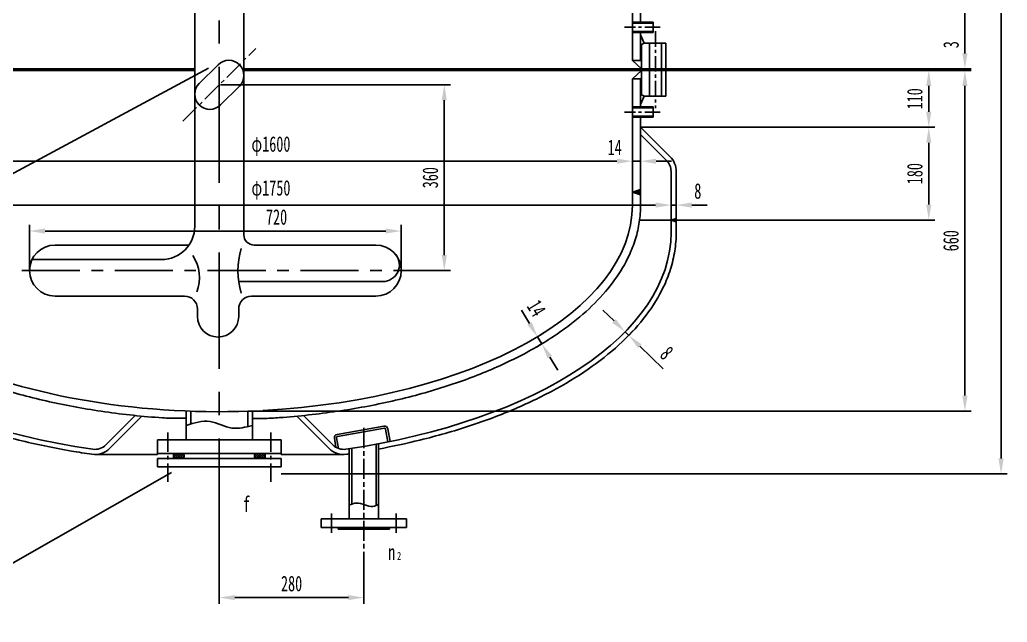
# Model space of a CAD drawing. Extents: x 0 to 5940, y 0 to 8400.
# Drawn here: x 1298 to 3211, y 3496 to 4664 of the extents above; entities that cross this region are included whole.
import ezdxf

# ---------------------------------------------------------------- set-up
doc = ezdxf.new("R2010")
doc.units = 0
doc.header["$LTSCALE"] = 1.5
doc.linetypes.add('CENTERX2', pattern=[4, 2.5, -0.5, 0.5, -0.5])
for name, color, linetype in [('中心线', 2, 'CENTERX2'), ('剖面线', 4, 'Continuous'), ('尺寸线', 2, 'Continuous'), ('粗实线', 1, 'Continuous'), ('细实线', 7, 'Continuous')]:
    doc.layers.add(name, color=color, linetype=linetype)
doc.styles.add('仿宋67', font='SIMFANG.TTF', dxfattribs={"width": 0.67})
doc.dimstyles.new('线性10', dxfattribs={"dimscale": 10, "dimtxt": 3, "dimasz": 3, "dimexe": 1.2, "dimexo": 0, "dimgap": 1.2, "dimtad": 1, "dimdec": 1, "dimdsep": 46, "dimtxsty": '仿宋67', "dimcen": 0, "dimadec": 1, "dimazin": 2, "dimtfac": 1.6, "dimtdec": 1, "dimtmove": 0, "dimatfit": 3, "dimfxl": 1, "dimtolj": 1, "dimtzin": 0, "dimarcsym": 0})

# ---------------------------------------------------------------- blocks, each defined once
blk = doc.blocks.new('*D12')
at = {"layer": 'Defpoints', "color": 0}
for p in [(2549.9, 5718.5), (2505.4, 4568.5), (3129.1, 4568.5)]:
    blk.add_point(p, dxfattribs=at)
at = {"layer": '尺寸线', "color": 0, "lineweight": -2}
for p, q in [((2549.9, 5718.5), (3141.1, 5718.5)), ((3129.1, 5688.5), (3129.1, 4598.5)), ((2505.4, 4568.5), (3141.1, 4568.5))]:
    blk.add_line(p, q, dxfattribs=at)
at = {"layer": '尺寸线', "color": 0}
for points in [[(3124.1, 5688.5), (3134.1, 5688.5), (3129.1, 5718.5)], [(3124.1, 4598.5), (3134.1, 4598.5), (3129.1, 4568.5)]]:
    blk.add_solid(points, dxfattribs=at)
at = {"layer": '尺寸线', "color": 0, "insert": (3102.1, 5143.5), "char_height": 30, "attachment_point": 5, "rotation": 90, "style": '仿宋67'}
blk.add_mtext('\\A1;1150', dxfattribs=at)
blk = doc.blocks.new('*D13')
at = {"layer": 'Defpoints', "color": 0}
for p in [(1788.5, 7758.8), (1804.9, 3783.5), (3199.1, 3783.5)]:
    blk.add_point(p, dxfattribs=at)
at = {"layer": '尺寸线', "color": 0, "lineweight": -2}
for p, q in [((1788.5, 7758.8), (3211.1, 7758.8)), ((3199.1, 7728.8), (3199.1, 3813.5)), ((1804.9, 3783.5), (3211.1, 3783.5))]:
    blk.add_line(p, q, dxfattribs=at)
at = {"layer": '尺寸线', "color": 0}
for points in [[(3194.1, 7728.8), (3204.1, 7728.8), (3199.1, 7758.8)], [(3194.1, 3813.5), (3204.1, 3813.5), (3199.1, 3783.5)]]:
    blk.add_solid(points, dxfattribs=at)
at = {"layer": '尺寸线', "color": 0, "insert": (3172.1, 5771.1), "char_height": 30, "attachment_point": 5, "rotation": 90, "style": '仿宋67'}
blk.add_mtext('\\A1;～3980', dxfattribs=at)
blk = doc.blocks.new('*D19')
at = {"layer": 'Defpoints', "color": 0}
for p in [(2301.2, 4049.4), (2301.2, 4049.4), (2309.5, 4035.7)]:
    blk.add_point(p, dxfattribs=at)
at = {"layer": '尺寸线', "color": 0, "lineweight": -2}
for p, q in [((2285.7, 4075.1), (2270.2, 4100.8)), ((2301.2, 4049.4), (2311.5, 4055.6)), ((2309.5, 4035.7), (2301.2, 4049.4)), ((2309.5, 4035.7), (2299.2, 4029.5)), ((2325, 4010.1), (2340.5, 3984.4))]:
    blk.add_line(p, q, dxfattribs=at)
at = {"layer": '尺寸线', "color": 0}
for points in [[(2290, 4077.7), (2281.4, 4072.5), (2301.2, 4049.4)], [(2329.3, 4012.6), (2320.7, 4007.5), (2309.5, 4035.7)]]:
    blk.add_solid(points, dxfattribs=at)
at = {"layer": '尺寸线', "color": 0, "insert": (2299.3, 4104.7), "char_height": 30, "attachment_point": 5, "rotation": 301.1364, "style": '仿宋67'}
blk.add_mtext('\\A1;14', dxfattribs=at)
blk = doc.blocks.new('*D22')
at = {"layer": 'Defpoints', "color": 0}
for p in [(2549.9, 4565.5), (1739.9, 3905.5), (3129.1, 3905.5)]:
    blk.add_point(p, dxfattribs=at)
at = {"layer": '尺寸线', "color": 0, "lineweight": -2}
for p, q in [((2549.9, 4565.5), (3141.1, 4565.5)), ((3129.1, 4535.5), (3129.1, 3935.5)), ((1739.9, 3905.5), (3141.1, 3905.5))]:
    blk.add_line(p, q, dxfattribs=at)
at = {"layer": '尺寸线', "color": 0}
for points in [[(3124.1, 4535.5), (3134.1, 4535.5), (3129.1, 4565.5)], [(3124.1, 3935.5), (3134.1, 3935.5), (3129.1, 3905.5)]]:
    blk.add_solid(points, dxfattribs=at)
at = {"layer": '尺寸线', "color": 0, "insert": (3102.1, 4235.5), "char_height": 30, "attachment_point": 5, "rotation": 90, "style": '仿宋67'}
blk.add_mtext('\\A1;660', dxfattribs=at)
blk = doc.blocks.new('*D25')
at = {"layer": 'Defpoints', "color": 0}
for p in [(2549.9, 4565.5), (2500.9, 4455.5), (3059.1, 4455.5)]:
    blk.add_point(p, dxfattribs=at)
at = {"layer": '尺寸线', "color": 0, "lineweight": -2}
for p, q in [((2549.9, 4565.5), (3071.1, 4565.5)), ((3059.1, 4535.5), (3059.1, 4485.5)), ((2500.9, 4455.5), (3071.1, 4455.5))]:
    blk.add_line(p, q, dxfattribs=at)
at = {"layer": '尺寸线', "color": 0}
for points in [[(3054.1, 4535.5), (3064.1, 4535.5), (3059.1, 4565.5)], [(3054.1, 4485.5), (3064.1, 4485.5), (3059.1, 4455.5)]]:
    blk.add_solid(points, dxfattribs=at)
at = {"layer": '尺寸线', "color": 0, "insert": (3032.1, 4510.5), "char_height": 30, "attachment_point": 5, "rotation": 90, "style": '仿宋67'}
blk.add_mtext('\\A1;110', dxfattribs=at)
blk = doc.blocks.new('*D26')
at = {"layer": 'Defpoints', "color": 0}
for p in [(2500.9, 4455.5), (2559.9, 4275.4), (3059.1, 4275.4)]:
    blk.add_point(p, dxfattribs=at)
at = {"layer": '尺寸线', "color": 0, "lineweight": -2}
for p, q in [((2500.9, 4455.5), (3071.1, 4455.5)), ((3059.1, 4425.5), (3059.1, 4305.4)), ((2559.9, 4275.4), (3071.1, 4275.4))]:
    blk.add_line(p, q, dxfattribs=at)
at = {"layer": '尺寸线', "color": 0}
for points in [[(3054.1, 4425.5), (3064.1, 4425.5), (3059.1, 4455.5)], [(3054.1, 4305.4), (3064.1, 4305.4), (3059.1, 4275.4)]]:
    blk.add_solid(points, dxfattribs=at)
at = {"layer": '尺寸线', "color": 0, "insert": (3032.1, 4365.5), "char_height": 30, "attachment_point": 5, "rotation": 90, "style": '仿宋67'}
blk.add_mtext('\\A1;180', dxfattribs=at)
blk = doc.blocks.new('*D27')
at = {"layer": 'Defpoints', "color": 0}
for p in [(2470.8, 4059.1), (2478, 4052.1), (2478, 4052.1)]:
    blk.add_point(p, dxfattribs=at)
at = {"layer": '尺寸线', "color": 0, "lineweight": -2}
for p, q in [((2449.4, 4080.1), (2428, 4101.1)), ((2470.8, 4059.1), (2479.2, 4067.7)), ((2470.8, 4059.1), (2478, 4052.1)), ((2478, 4052.1), (2486.4, 4060.7)), ((2499.4, 4031.1), (2544.4, 3987.1))]:
    blk.add_line(p, q, dxfattribs=at)
at = {"layer": '尺寸线', "color": 0}
for points in [[(2452.9, 4083.7), (2445.9, 4076.5), (2470.8, 4059.1)], [(2502.9, 4034.7), (2495.9, 4027.5), (2478, 4052.1)]]:
    blk.add_solid(points, dxfattribs=at)
at = {"layer": '尺寸线', "color": 0, "insert": (2551.5, 4017.9), "char_height": 30, "attachment_point": 5, "rotation": 315.6105, "style": '仿宋67'}
blk.add_mtext('\\A1;8', dxfattribs=at)
blk = doc.blocks.new('*D29')
at = {"layer": 'Defpoints', "color": 0}
for p in [(884.9, 4432.2), (2484.9, 4427.7), (2484.9, 4389.6)]:
    blk.add_point(p, dxfattribs=at)
at = {"layer": '尺寸线', "color": 0, "lineweight": -2}
for p, q in [((884.9, 4432.2), (884.9, 4377.6)), ((2484.9, 4427.7), (2484.9, 4377.6)), ((914.9, 4389.6), (2454.9, 4389.6))]:
    blk.add_line(p, q, dxfattribs=at)
at = {"layer": '尺寸线', "color": 0}
for points in [[(914.9, 4394.6), (914.9, 4384.6), (884.9, 4389.6)], [(2454.9, 4394.6), (2454.9, 4384.6), (2484.9, 4389.6)]]:
    blk.add_solid(points, dxfattribs=at)
at = {"layer": '尺寸线', "color": 0, "insert": (1784.9, 4418.9), "char_height": 30, "attachment_point": 5, "style": '仿宋67'}
blk.add_mtext('\\A1;φ1600', dxfattribs=at)
blk = doc.blocks.new('*D30')
at = {"layer": 'Defpoints', "color": 0}
for p in [(2484.9, 4427.7), (2500.9, 4427.7), (2500.9, 4389.6)]:
    blk.add_point(p, dxfattribs=at)
at = {"layer": '尺寸线', "color": 0, "lineweight": -2}
for p, q in [((2484.9, 4427.7), (2484.9, 4377.6)), ((2500.9, 4427.7), (2500.9, 4377.6)), ((2454.9, 4389.6), (2424.9, 4389.6)), ((2484.9, 4389.6), (2500.9, 4389.6)), ((2530.9, 4389.6), (2560.9, 4389.6))]:
    blk.add_line(p, q, dxfattribs=at)
at = {"layer": '尺寸线', "color": 0}
for points in [[(2454.9, 4394.6), (2454.9, 4384.6), (2484.9, 4389.6)], [(2530.9, 4394.6), (2530.9, 4384.6), (2500.9, 4389.6)]]:
    blk.add_solid(points, dxfattribs=at)
at = {"layer": '尺寸线', "color": 0, "insert": (2450.7, 4416.4), "char_height": 30, "attachment_point": 5, "style": '仿宋67'}
blk.add_mtext('\\A1;14', dxfattribs=at)
blk = doc.blocks.new('*D31')
at = {"layer": 'Defpoints', "color": 0}
for p in [(809.9, 4366.3), (2559.9, 4366.3), (2559.9, 4304.6)]:
    blk.add_point(p, dxfattribs=at)
at = {"layer": '尺寸线', "color": 0, "lineweight": -2}
for p, q in [((809.9, 4366.3), (809.9, 4292.6)), ((2559.9, 4366.3), (2559.9, 4292.6)), ((839.9, 4304.6), (2529.9, 4304.6))]:
    blk.add_line(p, q, dxfattribs=at)
at = {"layer": '尺寸线', "color": 0}
for points in [[(839.9, 4309.6), (839.9, 4299.6), (809.9, 4304.6)], [(2529.9, 4309.6), (2529.9, 4299.6), (2559.9, 4304.6)]]:
    blk.add_solid(points, dxfattribs=at)
at = {"layer": '尺寸线', "color": 0, "insert": (1784.9, 4333.9), "char_height": 30, "attachment_point": 5, "style": '仿宋67'}
blk.add_mtext('\\A1;φ1750', dxfattribs=at)
blk = doc.blocks.new('*D32')
at = {"layer": 'Defpoints', "color": 0}
for p in [(2559.9, 4366.3), (2569.9, 4366.3), (2569.9, 4304.6)]:
    blk.add_point(p, dxfattribs=at)
at = {"layer": '尺寸线', "color": 0, "lineweight": -2}
for p, q in [((2559.9, 4366.3), (2559.9, 4292.6)), ((2569.9, 4366.3), (2569.9, 4292.6)), ((2529.9, 4304.6), (2499.9, 4304.6)), ((2559.9, 4304.6), (2569.9, 4304.6)), ((2599.9, 4304.6), (2629.9, 4304.6))]:
    blk.add_line(p, q, dxfattribs=at)
at = {"layer": '尺寸线', "color": 0}
for points in [[(2529.9, 4309.6), (2529.9, 4299.6), (2559.9, 4304.6)], [(2599.9, 4309.6), (2599.9, 4299.6), (2569.9, 4304.6)]]:
    blk.add_solid(points, dxfattribs=at)
at = {"layer": '尺寸线', "color": 0, "insert": (2611.7, 4331.7), "char_height": 30, "attachment_point": 5, "style": '仿宋67'}
blk.add_mtext('\\A1;8', dxfattribs=at)
blk = doc.blocks.new('*D33')
at = {"layer": 'Defpoints', "color": 0}
for p in [(1684.9, 3714.8), (1964.9, 3625.2), (1964.9, 3543.9)]:
    blk.add_point(p, dxfattribs=at)
at = {"layer": '尺寸线', "color": 0, "lineweight": -2}
for p, q in [((1684.9, 3714.8), (1684.9, 3531.9)), ((1964.9, 3625.2), (1964.9, 3531.9)), ((1714.9, 3543.9), (1934.9, 3543.9))]:
    blk.add_line(p, q, dxfattribs=at)
at = {"layer": '尺寸线', "color": 0}
for points in [[(1714.9, 3548.9), (1714.9, 3538.9), (1684.9, 3543.9)], [(1934.9, 3548.9), (1934.9, 3538.9), (1964.9, 3543.9)]]:
    blk.add_solid(points, dxfattribs=at)
at = {"layer": '尺寸线', "color": 0, "insert": (1824.9, 3570.9), "char_height": 30, "attachment_point": 5, "style": '仿宋67'}
blk.add_mtext('\\A1;280', dxfattribs=at)
blk = doc.blocks.new('*D37')
at = {"layer": 'Defpoints', "color": 0}
for p in [(2549.9, 4568.5), (2549.9, 4565.5), (3129.1, 4568.5)]:
    blk.add_point(p, dxfattribs=at)
at = {"layer": '尺寸线', "color": 0, "lineweight": -2}
for p, q in [((3129.1, 4598.5), (3129.1, 4628.5)), ((2549.9, 4568.5), (3141.1, 4568.5)), ((2549.9, 4565.5), (3141.1, 4565.5)), ((3129.1, 4565.5), (3129.1, 4568.5)), ((3129.1, 4535.5), (3129.1, 4505.5))]:
    blk.add_line(p, q, dxfattribs=at)
at = {"layer": '尺寸线', "color": 0}
for points in [[(3124.1, 4598.5), (3134.1, 4598.5), (3129.1, 4568.5)], [(3124.1, 4535.5), (3134.1, 4535.5), (3129.1, 4565.5)]]:
    blk.add_solid(points, dxfattribs=at)
at = {"layer": '尺寸线', "color": 0, "insert": (3102.4, 4615.4), "char_height": 30, "attachment_point": 5, "rotation": 90, "style": '仿宋67'}
blk.add_mtext('\\A1;3', dxfattribs=at)
blk = doc.blocks.new('*D62')
at = {"layer": 'Defpoints', "color": 0}
for p in [(1687.4, 4537.7), (2039.9, 4177.7), (2120.7, 4177.7)]:
    blk.add_point(p, dxfattribs=at)
at = {"layer": '尺寸线', "color": 0, "lineweight": -2}
for p, q in [((1687.4, 4537.7), (2132.7, 4537.7)), ((2120.7, 4507.7), (2120.7, 4207.7)), ((2039.9, 4177.7), (2132.7, 4177.7))]:
    blk.add_line(p, q, dxfattribs=at)
at = {"layer": '尺寸线', "color": 0}
for points in [[(2115.7, 4507.7), (2125.7, 4507.7), (2120.7, 4537.7)], [(2115.7, 4207.7), (2125.7, 4207.7), (2120.7, 4177.7)]]:
    blk.add_solid(points, dxfattribs=at)
at = {"layer": '尺寸线', "color": 0, "insert": (2093.7, 4357.7), "char_height": 30, "attachment_point": 5, "rotation": 90, "style": '仿宋67'}
blk.add_mtext('\\A1;360', dxfattribs=at)
blk = doc.blocks.new('*D63')
at = {"layer": 'Defpoints', "color": 0}
for p in [(2037.4, 4254.3), (1317.4, 4177.7), (2037.4, 4177.7)]:
    blk.add_point(p, dxfattribs=at)
at = {"layer": '尺寸线', "color": 0, "lineweight": -2}
for p, q in [((1317.4, 4177.7), (1317.4, 4266.3)), ((2037.4, 4177.7), (2037.4, 4266.3)), ((1347.4, 4254.3), (2007.4, 4254.3))]:
    blk.add_line(p, q, dxfattribs=at)
at = {"layer": '尺寸线', "color": 0}
for points in [[(1347.4, 4259.3), (1347.4, 4249.3), (1317.4, 4254.3)], [(2007.4, 4259.3), (2007.4, 4249.3), (2037.4, 4254.3)]]:
    blk.add_solid(points, dxfattribs=at)
at = {"layer": '尺寸线', "color": 0, "insert": (1795.8, 4281.3), "char_height": 30, "attachment_point": 5, "style": '仿宋67'}
blk.add_mtext('\\A1;720', dxfattribs=at)

msp = doc.modelspace()

# ---------------------------------------------------------------- hatches: boundary and pattern name
at = {"layer": '剖面线'}
h = msp.add_hatch(dxfattribs=at)
h.set_pattern_fill('ANSI37', color=256, scale=0.2, style=0)
h.set_pattern_definition([(135, (-230.3155, 131.96114), (0.44901281, 0.44901281), []), (45, (-230.3155, 131.96114), (0.44901281, -0.44901281), [])])
h.paths.add_polyline_path([(2500.93, 4334.68), (2500.93, 4324.26), (2484.93, 4329.47)])
at = {"layer": '剖面线', "linetype": 'Continuous'}
h = msp.add_hatch(dxfattribs=at)
h.set_pattern_fill('ANSI37', color=256, scale=0.2, style=0)
h.set_pattern_definition([(135, (6421.6852, 4678.627), (0.44901281, 0.44901281), []), (45, (6421.6852, 4678.627), (0.44901281, -0.44901281), [])])
h.paths.add_polyline_path([(2569.93, 4278.87), (2569.93, 4272.21), (2559.93, 4275.44)])
at = {"layer": '剖面线'}
h = msp.add_hatch(dxfattribs=at)
h.set_pattern_fill('ANSI37', color=256, angle=180, style=0)
h.set_pattern_definition([(225, (-4829.7878, 3711.5157), (2.245064, -2.245064), []), (315, (-4829.7878, 3711.5157), (2.245064, 2.245064), [])])
h.paths.add_polyline_path([(1757.93, 3813.44), (1773.93, 3813.44), (1773.93, 3823.44), (1757.93, 3823.44, 1)])
h.paths.add_polyline_path([(1595.93, 3813.44), (1611.93, 3813.44, 1), (1611.93, 3823.44), (1595.93, 3823.44)])

# ---------------------------------------------------------------- linework, layer by layer
at = {"layer": '中心线', "ltscale": 60}
msp.add_line((1684.93, 7812.44), (1684.93, 3714.82), dxfattribs=at)
at = {"layer": '中心线', "ltscale": 8}
for p, q in [((2538.95, 4649.08), (2469.71, 4649.08)), ((2529.93, 4641.47), (2529.93, 4492.47)), ((2538.95, 4484.86), (2469.71, 4484.86))]:
    msp.add_line(p, q, dxfattribs=at)
at = {"layer": '中心线', "ltscale": 10}
for p, q in [((1614.5, 4467.18), (1755.5, 4608.19)), ((1584.93, 3863.81), (1584.93, 3768.34)), ((1784.93, 3863.81), (1784.93, 3768.34)), ((1964.93, 3872.91), (1964.93, 3626.8)), ((1964.93, 3871.27), (1964.93, 3625.16)), ((1902.43, 3707.15), (1902.43, 3666.53)), ((2027.43, 3707.15), (2027.43, 3666.53))]:
    msp.add_line(p, q, dxfattribs=at)
at = {"layer": '中心线', "ltscale": 30}
msp.add_line((1302.22, 4177.69), (2082.21, 4177.69), dxfattribs=at)
at = {"layer": '粗实线'}
for p, q in [((1637.43, 4263.43), (1637.43, 6282.41)), ((1732.43, 4247.13), (1732.43, 6267.97)), ((2484.93, 4659.08), (2524.93, 4659.08)), ((2484.93, 4657.08), (2524.93, 4657.08)), ((2484.93, 4641.08), (2524.93, 4641.08)), ((2484.93, 4639.08), (2524.93, 4639.08)), ((2508.13, 4618.47), (2500.93, 4634.47)), ((2502.93, 4615.47), (2500.93, 4615.47)), ((2508.13, 4618.47), (2502.93, 4615.47)), ((2502.93, 4615.47), (2502.93, 4568.47)), ((2549.93, 4618.47), (2508.13, 4618.47)), ((2518.43, 4568.47), (2518.43, 4618.47)), ((2541.43, 4568.47), (2541.43, 4618.47)), ((2549.93, 4568.47), (2549.93, 4618.47)), ((2484.93, 4584.47), (2502.93, 4584.47)), ((2484.93, 4584.47), (2502.93, 4568.47)), ((1637.43, 4568.47), (819.93, 4568.47)), ((1637.43, 4565.47), (819.93, 4565.47)), ((1732.43, 4568.47), (2549.93, 4568.47)), ((1732.43, 4565.47), (2549.93, 4565.47)), ((2484.93, 4549.47), (2502.93, 4565.47)), ((2502.93, 4565.47), (2502.93, 4568.47)), ((2502.93, 4518.47), (2502.93, 4565.47)), ((2518.43, 4565.47), (2518.43, 4568.47)), ((2518.43, 4565.47), (2518.43, 4515.47)), ((2541.43, 4565.47), (2541.43, 4568.47)), ((2541.43, 4565.47), (2541.43, 4515.47)), ((2549.93, 4565.47), (2549.93, 4568.47)), ((2549.93, 4565.47), (2549.93, 4515.47)), ((2484.93, 4549.47), (2484.93, 4304.47)), ((2484.93, 4549.47), (2502.93, 4549.47)), ((2500.93, 4549.47), (2500.93, 4494.86)), ((2502.93, 4518.47), (2500.93, 4518.47)), ((2508.13, 4515.47), (2500.93, 4499.47)), ((2508.13, 4515.47), (2502.93, 4518.47)), ((2549.93, 4515.47), (2508.13, 4515.47)), ((2484.93, 4494.86), (2524.93, 4494.86)), ((2484.93, 4492.86), (2524.93, 4492.86)), ((2484.93, 4476.86), (2524.93, 4476.86)), ((2484.93, 4474.86), (2524.93, 4474.86)), ((2500.93, 4474.86), (2500.93, 4304.47)), ((2558.21, 4398.19), (2500.93, 4455.47)), ((2551.14, 4391.12), (2500.93, 4441.33)), ((2559.93, 4369.9), (2559.93, 4251.44)), ((2569.93, 4369.9), (2569.93, 4251.44)), ((2559.93, 4275.44), (2500.93, 4275.44)), ((2559.93, 4275.44), (2569.93, 4278.87)), ((2559.93, 4275.44), (2569.93, 4272.21)), ((1366.87, 4227.13), (1626.24, 4227.13)), ((1752.43, 4227.13), (1987.99, 4227.13)), ((1322.23, 4198.94), (1572.94, 4198.94)), ((1722.46, 4156.43), (2001.56, 4156.43)), ((1366.87, 4128.24), (1617.43, 4128.24)), ((1747.43, 4128.24), (1987.99, 4128.24)), ((1642.43, 4103.24), (1642.43, 4088.8)), ((1722.43, 4103.24), (1722.43, 4088.8)), ((1620.93, 3905.47), (1620.93, 3849.47)), ((1629.93, 3905.13), (1629.93, 3880.31)), ((1739.93, 3905.09), (1739.93, 3875.19)), ((1748.93, 3905.43), (1748.93, 3849.47)), ((1522.06, 3896.76), (1465.24, 3839.95)), ((1534.93, 3895.49), (1472.31, 3832.88)), ((1834.93, 3895.49), (1897.55, 3832.88)), ((1847.8, 3896.76), (1904.62, 3839.95)), ((1912.86, 3860.26), (2003.86, 3876.3)), ((1913.59, 3856.12), (2004.59, 3872.17)), ((2007.02, 3870.46), (2011.39, 3845.64)), ((2011.15, 3871.19), (2015.53, 3846.37)), ((1564.93, 3849.47), (1620.93, 3849.47)), ((1620.93, 3849.47), (1804.93, 3849.47)), ((1910.89, 3835.15), (1907.75, 3852.96)), ((1915.54, 3832.98), (1911.89, 3853.69)), ((1444.03, 3821.16), (1564.93, 3821.16)), ((1564.93, 3823.47), (1752.93, 3823.47)), ((1564.93, 3813.44), (1804.93, 3813.44)), ((1594.93, 3823.47), (1595.93, 3823.47)), ((1595.93, 3813.44), (1595.93, 3823.44)), ((1773.93, 3823.44), (1595.93, 3823.44)), ((1752.93, 3823.47), (1804.93, 3823.47)), ((1773.93, 3823.47), (1774.93, 3823.47)), ((1773.93, 3813.44), (1773.93, 3823.44)), ((1925.83, 3821.16), (1804.93, 3821.16)), ((1564.93, 3797.44), (1804.93, 3797.44)), ((1882.43, 3696.8), (2047.43, 3696.8)), ((1882.43, 3679.8), (2047.43, 3679.8)), ((2014.43, 3676.8), (1915.43, 3676.8))]:
    msp.add_line(p, q, dxfattribs=at)
at = {"layer": '粗实线', "linetype": 'Continuous'}
for p, q in [((2484.93, 4584.47), (2484.93, 5698.47)), ((2500.93, 5639.47), (2500.93, 4659.08)), ((2524.93, 4639.08), (2524.93, 4659.08)), ((2500.93, 4639.08), (2500.93, 4584.47)), ((1682.51, 4576.67), (1646.02, 4540.17)), ((1687.49, 4498.7), (1723.99, 4535.2)), ((2524.93, 4494.86), (2524.93, 4474.86)), ((2484.93, 4329.47), (2500.93, 4334.68)), ((2484.93, 4329.47), (2500.93, 4324.26))]:
    msp.add_line(p, q, dxfattribs=at)
at = {"layer": '粗实线', "ltscale": 10}
for p, q in [((1564.93, 3849.47), (1564.93, 3821.16)), ((1804.93, 3849.47), (1804.93, 3821.16)), ((1936.43, 3832.58), (1936.43, 3696.8)), ((1941.43, 3833.3), (1941.43, 3724.98)), ((1988.43, 3840.93), (1988.43, 3722.38)), ((1993.43, 3841.83), (1993.43, 3696.8)), ((1564.93, 3813.44), (1564.93, 3797.44)), ((1804.93, 3813.44), (1804.93, 3797.44)), ((1882.43, 3696.8), (1882.43, 3679.8)), ((2047.43, 3696.8), (2047.43, 3679.8)), ((1915.43, 3679.8), (1915.43, 3676.8)), ((2014.43, 3679.8), (2014.43, 3676.8))]:
    msp.add_line(p, q, dxfattribs=at)
at = {"layer": '粗实线', "linetype": 'Continuous'}
for centre, radius, start, end in [((1703.25, 4555.93), 29.33, 315, 135), ((1666.75, 4519.44), 29.33, 135, 315), ((1617.43, 4103.24), 25, 0, 90), ((1747.43, 4103.24), 25, 90, 180), ((1682.43, 4088.8), 40, 180, 0)]:
    msp.add_arc(centre, radius, start, end, dxfattribs=at)
at = {"layer": '粗实线'}
for centre, radius, start, end in [((2529.93, 4369.9), 30, 360, 45), ((2529.93, 4369.9), 40, 360, 45), ((1572.94, 4263.43), 64.49, 270, 0), ((1752.43, 4247.13), 20, 180, 270), ((1366.87, 4177.69), 49.45, 90, 270), ((1868.9, 4177.69), 147.98, 163.24731, 197.12056), ((1987.99, 4177.69), 49.45, 270, 90), ((2001.56, 4188.51), 32.08, 270, 38.57326), ((1569.9, 4164.41), 76.6, 338.46609, 33.60721), ((1751.7, -1395.33), 5286.06, 89.80409, 90.02998), ((2004.95, 3870.1), 6.3, 10, 100), ((2004.95, 3870.1), 2.1, 10, 100), ((1913.95, 3854.05), 6.3, 100, 190), ((1913.95, 3854.05), 2.1, 100, 190), ((1444.03, 3861.16), 40, 261.69424, 315), ((1444.03, 3861.16), 30, 261.6943, 315), ((1925.83, 3861.16), 40, 225, 278.30576), ((1925.83, 3861.16), 30, 225, 278.3057), ((1611.93, 3818.44), 5, 270, 90), ((1757.93, 3818.44), 5, 90, 270)]:
    msp.add_arc(centre, radius, start, end, dxfattribs=at)
at = {"layer": '粗实线', "extrusion": (0, 0, -1)}
for centre, major_axis, ratio, start_param, end_param in [((1684.93, 4304.47), (-800, 0.37), 0.5003824, 4.6121136, 6.2822674), ((1684.93, 4304.47), (800, 0), 0.5, 0, 1.4651516), ((1684.93, 4251.44), (-875, 0), 0.5, 3.1415927, 4.4283138)]:
    msp.add_ellipse(centre, major_axis=major_axis, ratio=ratio, start_param=start_param, end_param=end_param, dxfattribs=at)
at = {"layer": '粗实线'}
msp.add_ellipse((1684.93, 4251.44), major_axis=(875, 0), ratio=0.5, start_param=3.1415927, end_param=4.4283138, dxfattribs=at)
for points, knots in [([(1620.93, 3891.32), (1584.31, 3891.61), (1579.45, 3891.92), (1536.97, 3894.85), (1499.7, 3898.77), (1426.6, 3909.2), (1390.77, 3915.71), (1321.24, 3931.19), (1287.54, 3940.16), (1222.91, 3960.42), (1191.99, 3971.7), (1133.52, 3996.37), (1105.96, 4009.77), (1054.76, 4038.44), (1031.1, 4053.73), (988.15, 4085.95), (968.85, 4102.9), (935.02, 4138.19), (920.49, 4156.55), (899.49, 4189.79), (891.93, 4204.43), (879.91, 4234.19), (875.46, 4249.31), (870.17, 4277.8), (868.93, 4291.13), (868.93, 4304.47)], [4.8311792, 4.8311792, 4.8311792, 4.8311792, 4.8493578, 4.8493578, 4.990353, 4.990353, 5.1313482, 5.1313482, 5.2723433, 5.2723433, 5.4133385, 5.4133385, 5.5543336, 5.5543336, 5.6953288, 5.6953288, 5.8363239, 5.8363239, 5.9773191, 5.9773191, 6.0839439, 6.0839439, 6.1905687, 6.1905687, 6.2831853, 6.2831853, 6.2831853, 6.2831853]), ([(2500.93, 4304.47), (2500.93, 4293.51), (2500.09, 4282.55), (2496.77, 4260.74), (2494.28, 4249.88), (2487.68, 4228.37), (2483.57, 4217.71), (2471.15, 4190.99), (2461.77, 4175.12), (2439.52, 4144.21), (2426.65, 4129.18), (2397.66, 4100.11), (2381.53, 4086.08), (2342.67, 4056.4), (2319.25, 4041.02), (2268.49, 4012.13), (2241.14, 3998.62), (2183.05, 3973.7), (2152.31, 3962.3), (2088, 3941.78), (2054.44, 3932.67), (1985.16, 3916.91), (1949.43, 3910.25), (1876.5, 3899.53), (1839.29, 3895.46), (1791.09, 3891.94), (1780.44, 3891.27), (1769.77, 3890.7)], [3.1415927, 3.1415927, 3.1415927, 3.1415927, 3.2177006, 3.2177006, 3.2938085, 3.2938085, 3.3699164, 3.3699164, 3.4870765, 3.4870765, 3.6042366, 3.6042366, 3.7213966, 3.7213966, 3.8623918, 3.8623918, 4.0033869, 4.0033869, 4.1443821, 4.1443821, 4.2853772, 4.2853772, 4.4263724, 4.4263724, 4.5673675, 4.5673675, 4.6071988, 4.6071988, 4.6071988, 4.6071988]), ([(799.93, 4251.44), (799.93, 4239.49), (800.87, 4227.54), (804.6, 4203.75), (807.4, 4191.9), (814.83, 4168.4), (819.45, 4156.75), (833.8, 4126.78), (844.92, 4108.69), (871.49, 4073.46), (886.93, 4056.33), (921.87, 4023.26), (941.37, 4007.33), (984.09, 3976.87), (1007.32, 3962.34), (1057.16, 3934.89), (1083.76, 3921.97), (1139.94, 3897.92), (1169.51, 3886.78), (1231.16, 3866.47), (1263.24, 3857.29), (1329.42, 3841.01), (1363.51, 3833.92), (1411.55, 3825.65), (1424.85, 3823.53), (1438.25, 3821.58)], [0, 0, 0, 0, 0.0783463, 0.0783463, 0.1566927, 0.1566927, 0.235039, 0.235039, 0.3605559, 0.3605559, 0.4860728, 0.4860728, 0.6115897, 0.6115897, 0.7371066, 0.7371066, 0.8626234, 0.8626234, 0.9881403, 0.9881403, 1.1136572, 1.1136572, 1.2391741, 1.2391741, 1.2867211, 1.2867211, 1.2867211, 1.2867211]), ([(2569.93, 4251.44), (2569.93, 4239.49), (2568.99, 4227.54), (2565.26, 4203.75), (2562.46, 4191.9), (2555.03, 4168.4), (2550.41, 4156.75), (2536.05, 4126.78), (2524.93, 4108.69), (2498.37, 4073.46), (2482.93, 4056.33), (2447.99, 4023.26), (2428.49, 4007.33), (2385.77, 3976.87), (2362.54, 3962.34), (2312.7, 3934.89), (2286.1, 3921.97), (2229.92, 3897.92), (2200.35, 3886.78), (2138.7, 3866.47), (2106.62, 3857.29), (2047.41, 3842.73), (2020.67, 3836.96), (1993.43, 3831.86)], [0, 0, 0, 0, 0.0783463, 0.0783463, 0.1566927, 0.1566927, 0.235039, 0.235039, 0.3605559, 0.3605559, 0.4860728, 0.4860728, 0.6115897, 0.6115897, 0.7371066, 0.7371066, 0.8626234, 0.8626234, 0.9881403, 0.9881403, 1.1136572, 1.1136572, 1.2127238, 1.2127238, 1.2127238, 1.2127238])]:
    msp.add_open_spline(points, degree=3, knots=knots, dxfattribs=at)
msp.add_spline([(1620.93, 3877.47), (1667.09, 3885.2), (1709.47, 3872.45), (1748.93, 3877.45)], degree=3, dxfattribs=at)
msp.add_open_spline([(1936.43, 3822.29), (1934.82, 3822.05), (1933.22, 3821.81), (1931.61, 3821.58)], degree=3, dxfattribs=at)
at = {"layer": '细实线'}
for p, q in [((1664.27, 4569.98), (426.84, 3904.75)), ((1592.6, 3786.08), (426.84, 3122.18))]:
    msp.add_line(p, q, dxfattribs=at)
msp.add_open_spline([(1993.43, 3724.88), (1989.78, 3722.89), (1976.56, 3716.28), (1955.9, 3731.21), (1941.1, 3724.93), (1936.43, 3722.93)], degree=3, knots=[39.9556372, 39.9556372, 39.9556372, 39.9556372, 52.1163056, 84.6523261, 99.4839899, 99.4839899, 99.4839899, 99.4839899], dxfattribs=at)

# ---------------------------------------------------------------- texts
at = {"layer": '尺寸线', "char_height": 30, "attachment_point": 5, "style": '仿宋67'}
for s, insert in [('f', (1737.47, 3725.03)), ('n{\\H0.2142x; \\H2.4x;2\\H0.6484x;}', (2024.62, 3631.85))]:
    msp.add_mtext(s, dxfattribs=dict(at, insert=insert))

# ---------------------------------------------------------------- dimensions: what is measured, and where the dimension line sits
at = {"layer": '尺寸线'}
dim = msp.add_linear_dim(base=(3199.09, 3783.47), p1=(1788.53, 7758.83), p2=(1804.93, 3783.47), angle=90, text='～3980', dimstyle='线性10', dxfattribs=at)
dim.commit()
dim.dimension.update_dxf_attribs({"geometry": '*D13', "text_midpoint": (3172.09, 5771.15)})
for base, p1, p2, picture, middle in [((3129.09, 4568.47), (2549.93, 5718.47), (2505.43, 4568.47), '*D12', (3102.09, 5143.47)), ((3129.09, 3905.47), (2549.93, 4565.47), (1739.93, 3905.47), '*D22', (3102.09, 4235.47)), ((3059.09, 4455.47), (2549.93, 4565.47), (2500.93, 4455.47), '*D25', (3032.09, 4510.47)), ((2120.72, 4177.69), (1687.43, 4537.69), (2039.93, 4177.69), '*D62', (2093.72, 4357.69)), ((3059.09, 4275.44), (2500.93, 4455.47), (2559.93, 4275.44), '*D26', (3032.09, 4365.46))]:
    dim = msp.add_linear_dim(base=base, p1=p1, p2=p2, angle=90, dimstyle='线性10', dxfattribs=at)
    dim.commit()
    dim.dimension.update_dxf_attribs({"geometry": picture, "text_midpoint": middle})
dim = msp.add_linear_dim(base=(3129.09, 4568.47), p1=(2549.93, 4565.47), p2=(2549.93, 4568.47), angle=90, dimstyle='线性10', override={"dimtmove": 2}, dxfattribs=at)
dim.commit()
dim.dimension.update_dxf_attribs({"geometry": '*D37', "text_midpoint": (3102.38, 4615.4), "dimtype": 160})
for base, p1, p2, picture, middle in [((2484.93, 4389.61), (884.93, 4432.24), (2484.93, 4427.68), '*D29', (1784.93, 4389.61)), ((2559.93, 4304.64), (809.93, 4366.28), (2559.93, 4366.28), '*D31', (1784.93, 4304.64))]:
    dim = msp.add_linear_dim(base=base, p1=p1, p2=p2, text='φ<>', dimstyle='线性10', dxfattribs=at)
    dim.commit()
    dim.dimension.update_dxf_attribs({"geometry": picture, "text_midpoint": middle, "dimtype": 160})
for base, p1, p2, text, picture, middle in [((2500.93, 4389.61), (2484.93, 4427.68), (2500.93, 4427.68), '14', '*D30', (2450.72, 4416.38)), ((2569.93, 4304.64), (2559.93, 4366.28), (2569.93, 4366.28), '8', '*D32', (2611.7, 4331.67))]:
    dim = msp.add_linear_dim(base=base, p1=p1, p2=p2, text=text, dimstyle='线性10', override={"dimtmove": 2}, dxfattribs=at)
    dim.commit()
    dim.dimension.update_dxf_attribs({"geometry": picture, "text_midpoint": middle, "dimtype": 160})
dim = msp.add_linear_dim(base=(2037.43, 4254.35), p1=(1317.43, 4177.69), p2=(2037.43, 4177.69), dimstyle='线性10', dxfattribs=at)
dim.commit()
dim.dimension.update_dxf_attribs({"geometry": '*D63', "text_midpoint": (1795.76, 4254.35), "dimtype": 160})
dim = msp.add_linear_dim(base=(2301.22, 4049.43), p1=(2309.49, 4035.73), p2=(2301.22, 4049.43), angle=121.13645, text='14', dimstyle='线性10', override={"dimtmove": 2}, dxfattribs=at)
dim.commit()
dim.dimension.update_dxf_attribs({"geometry": '*D19', "text_midpoint": (2299.33, 4104.72), "dimtype": 161})
dim = msp.add_aligned_dim(p1=(2470.84, 4059.1), p2=(2477.98, 4052.11), distance=0, text='8', dimstyle='线性10', dxfattribs=at)
dim.commit()
dim.dimension.update_dxf_attribs({"geometry": '*D27', "text_midpoint": (2551.5, 4017.92)})
dim = msp.add_linear_dim(base=(1964.93, 3543.91), p1=(1684.93, 3714.82), p2=(1964.93, 3625.16), dimstyle='线性10', dxfattribs=at)
dim.commit()
dim.dimension.update_dxf_attribs({"geometry": '*D33', "text_midpoint": (1824.93, 3570.91)})

doc.saveas('drawing.dxf')
